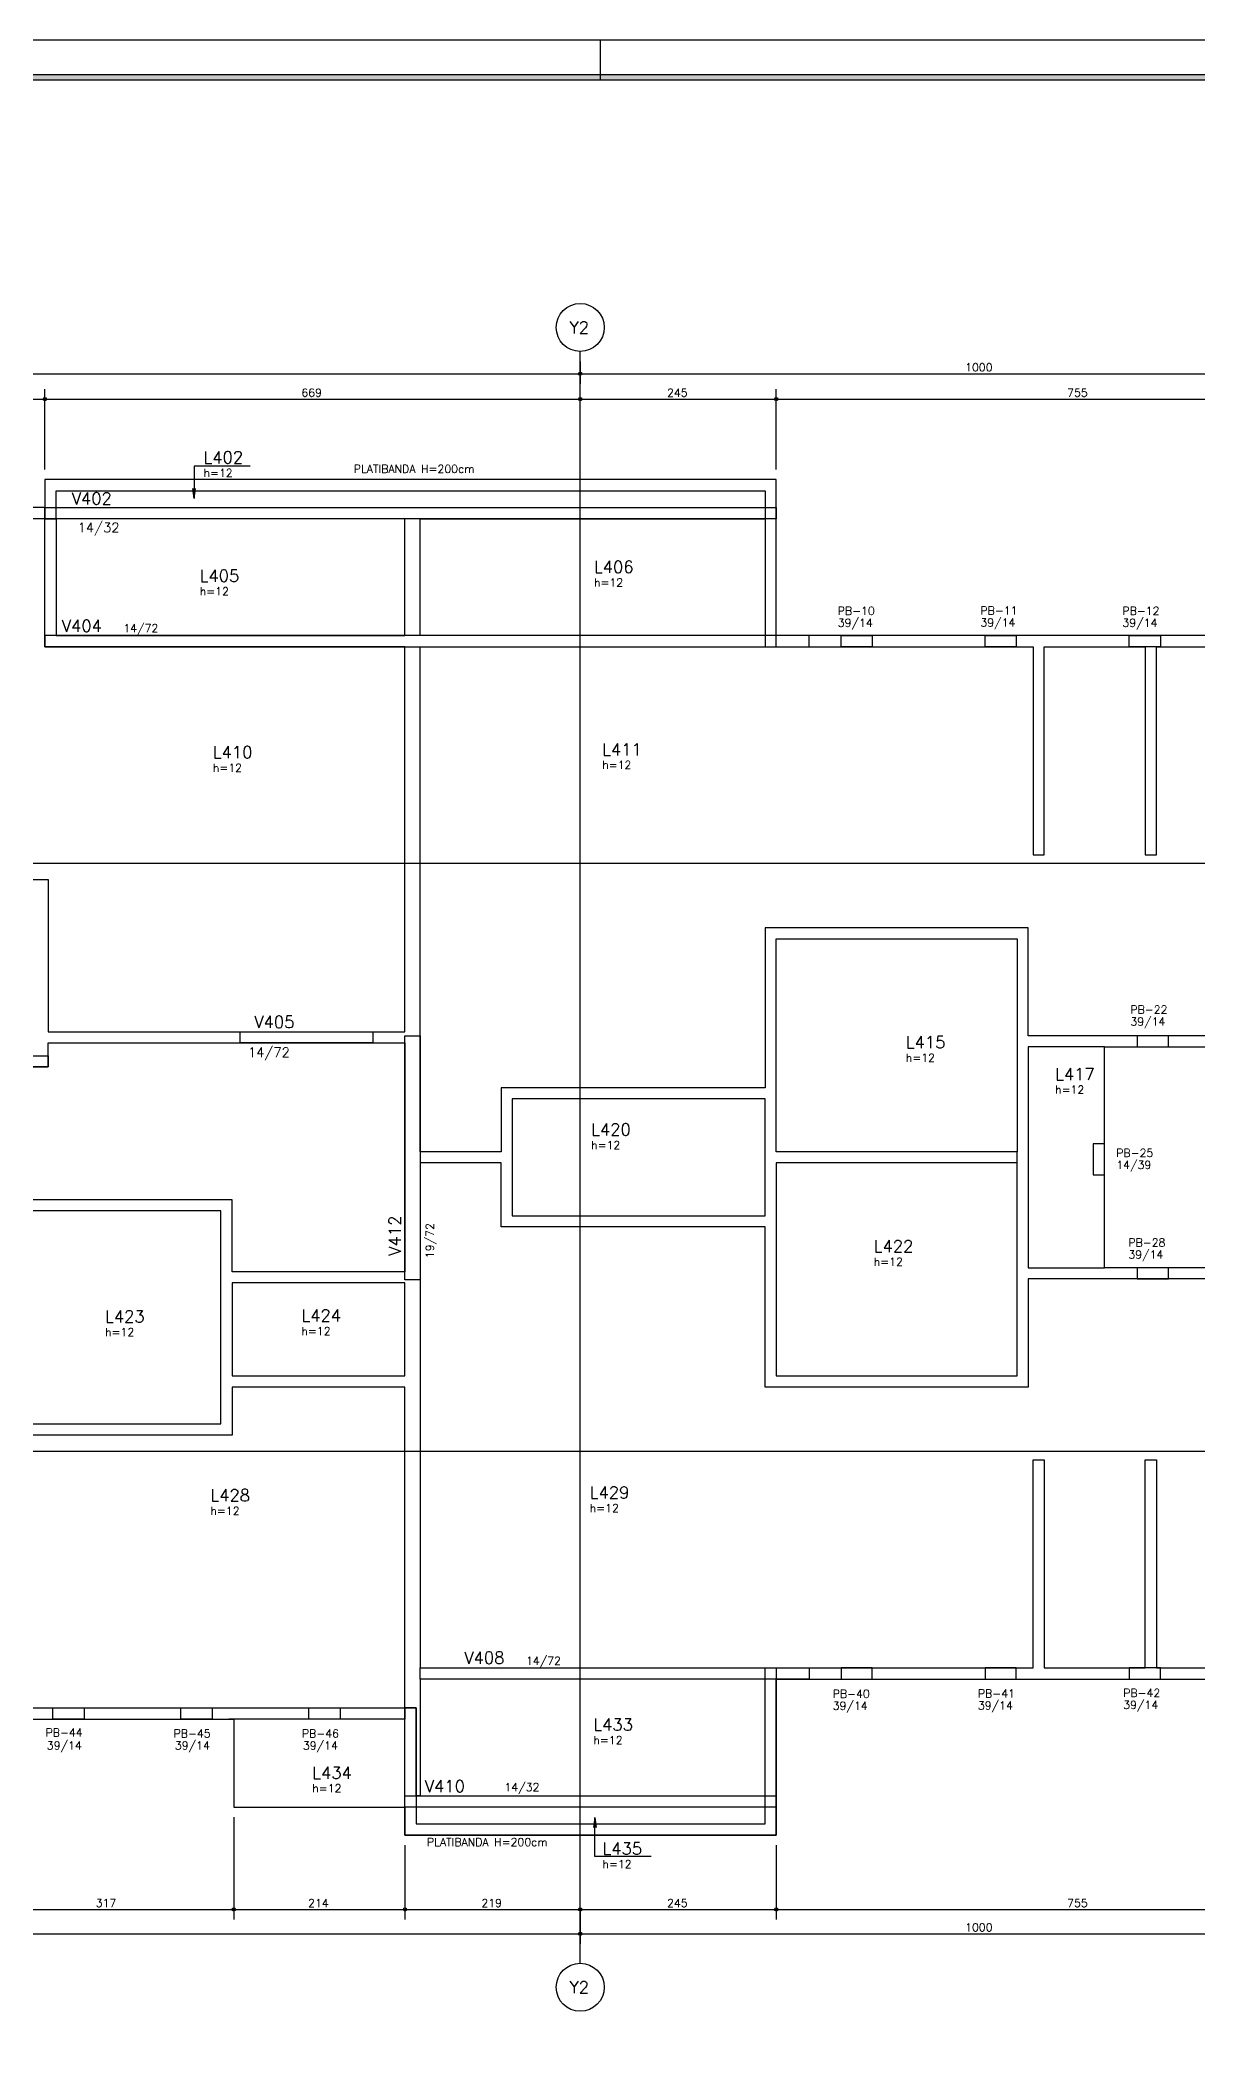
# Model space of a CAD drawing. Extents: x 182 to 6127, y -1204 to 3001.
# Drawn here: x 2652 to 4099, y 496 to 3001 of the extents above; entities that cross this region are included whole.
import ezdxf

# ---------------------------------------------------------------- set-up
doc = ezdxf.new("R2010")
doc.units = 0
doc.header["$LTSCALE"] = 100
doc.header["$MEASUREMENT"] = 0
doc.layers.get('0').update_dxf_attribs({"color": 245, "linetype": 'CONTINUOUS'})
for name, color, linetype in [('01', 7, 'CONTINUOUS'), ('10', 7, 'CONTINUOUS'), ('100', 7, 'CONTINUOUS'), ('103', 5, 'CONTINUOUS'), ('11', 7, 'CONTINUOUS'), ('12', 7, 'CONTINUOUS'), ('13', 7, 'CONTINUOUS'), ('18', 4, 'CONTINUOUS'), ('2', 7, 'CONTINUOUS'), ('221', 102, 'CONTINUOUS'), ('8', 7, 'CONTINUOUS'), ('9', 3, 'CONTINUOUS')]:
    doc.layers.add(name, color=color, linetype=linetype)
doc.styles.get("Standard").update_dxf_attribs({"font": 'ROMANS.SHX'})

msp = doc.modelspace()

# ---------------------------------------------------------------- linework, layer by layer
msp.add_line((3351.530458, 3000.709975), (3351.530458, 2950.709975))
for points in [[(181.530458, -1204.290025), (6126.530458, -1204.290025), (6126.530458, 3000.709975), (181.530458, 3000.709975), (181.530458, -1204.290025)], [(6076.530458, -1154.290025), (6076.530458, -1161.290025), (299.530458, -1161.290025), (299.530458, 2957.709975), (6076.530458, 2957.709975), (6076.530458, 2950.709975), (306.530458, 2950.709975), (306.530458, -1154.290025), (6076.530458, -1154.290025)], [(306.530458, -1154.290025), (6076.530458, -1154.290025), (6076.530458, 2950.709975), (306.530458, 2950.709975), (306.530458, -1154.290025)]]:
    msp.add_lwpolyline(points)
for points in [[(306.530458, 2950.709975), (299.530458, 2957.709975), (6076.530458, 2957.709975)], [(306.530458, 2950.709975), (6076.530458, 2957.709975), (6076.530458, 2950.709975)]]:
    msp.add_solid(points)
at = {"layer": '01'}
for p, q in [((2657.595874, 2416.626464), (3571.595874, 2416.626464)), ((2661.595874, 1717.626464), (2661.595874, 1747.626464)), ((2661.595874, 1747.626464), (3107.595874, 1747.626464)), ((3107.595874, 1747.626464), (3107.595874, 1461.626464)), ((2207.595874, 1717.626464), (2661.595874, 1717.626464)), ((3872.595874, 1593.197896), (3872.595874, 1611.626464)), ((2891.595874, 1551.626464), (2057.595874, 1551.626464)), ((2891.595874, 1461.626464), (2891.595874, 1551.626464)), ((3107.595874, 1461.626464), (2891.595874, 1461.626464)), ((3126.595874, 806.626464), (3121.595874, 806.626464)), ((3571.595874, 792.626464), (3107.595874, 792.626464))]:
    msp.add_line(p, q, dxfattribs=at)
for points in [[(4326.595874, 2256.626464), (3571.595874, 2256.626464), (3571.595874, 2451.626464), (2657.595874, 2451.626464), (2657.595874, 2416.626464), (2392.595874, 2416.626464)], [(2657.595874, 2402.626464), (2671.595874, 2402.626464), (2671.595874, 2437.626464), (3557.595874, 2437.626464), (3557.595874, 2242.626464), (3571.595874, 2242.626464), (3571.595874, 2451.626464), (2657.595874, 2451.626464), (2657.595874, 2402.626464)], [(3571.595874, 2402.626464), (2657.595874, 2402.626464), (2657.595874, 2416.626464), (3571.595874, 2416.626464), (3571.595874, 2402.626464)], [(1861.595874, 2292.626464), (1861.595874, 1891.626464), (2077.595874, 1891.626464), (2077.595874, 1951.626464), (2661.595874, 1951.626464), (2661.595874, 1761.626464), (3107.595874, 1761.626464), (3107.595874, 2242.626464), (2657.595874, 2242.626464), (2657.595874, 2402.626464), (2406.595874, 2402.626464), (2406.595874, 2047.626464), (2392.595874, 2047.626464), (2392.595874, 2292.626464), (1861.595874, 2292.626464)], [(2671.595874, 2402.626464), (2671.595874, 2256.626464), (3107.595874, 2256.626464), (3107.595874, 2402.626464), (2671.595874, 2402.626464)], [(3557.595874, 2402.626464), (3557.595874, 2256.626464), (3126.595874, 2256.626464), (3126.595874, 2402.626464), (3557.595874, 2402.626464)], [(4032.595874, 1982.626464), (4046.595874, 1982.626464), (4046.595874, 2242.626464), (4312.595874, 2242.626464), (4312.595874, 1756.626464), (3886.595874, 1756.626464), (3886.595874, 1891.626464), (3557.595874, 1891.626464), (3557.595874, 1691.626464), (3227.595874, 1691.626464), (3227.595874, 1611.626464), (3126.595874, 1611.626464), (3126.595874, 2242.626464), (3892.595874, 2242.626464), (3892.595874, 1982.626464), (3906.595874, 1982.626464), (3906.595874, 2242.626464), (4032.595874, 2242.626464), (4032.595874, 1982.626464)], [(3872.595874, 1877.626464), (3872.595874, 1611.626464), (3571.595874, 1611.626464), (3571.595874, 1877.626464), (3872.595874, 1877.626464)], [(2901.595874, 1761.626464), (3067.595874, 1761.626464), (3067.595874, 1747.626464), (2901.595874, 1747.626464), (2901.595874, 1761.626464)], [(3107.595874, 1756.626464), (3126.595878, 1756.626464), (3126.595878, 1451.626464), (3107.595874, 1451.626464), (3107.595874, 1756.626464)], [(2207.595874, 1731.626464), (2661.595874, 1731.626464), (2661.595874, 1717.626464), (2207.595874, 1717.626464), (2207.595874, 1731.626464)], [(3981.595867, 1742.626464), (3886.595866, 1742.626464), (3886.595866, 1466.626464), (3981.595867, 1466.626464)], [(4326.595874, 1466.626464), (3981.595867, 1466.626464), (3981.595867, 1742.626464), (4326.595874, 1742.626464)], [(3241.595874, 1531.626464), (3557.595874, 1531.626464), (3557.595874, 1677.626464), (3241.595874, 1677.626464), (3241.595874, 1531.626464)], [(4032.595874, 1226.626464), (4046.595874, 1226.626464), (4046.595874, 966.626464), (4312.595874, 966.626464), (4312.595874, 1452.626464), (3886.595874, 1452.626464), (3886.595874, 1317.626464), (3557.595874, 1317.626464), (3557.595874, 1517.626464), (3227.595874, 1517.626464), (3227.595874, 1597.626464), (3126.595874, 1597.626464), (3126.595874, 966.626464), (3892.595874, 966.626464), (3892.595874, 1226.626464), (3906.595874, 1226.626464), (3906.595874, 966.626464), (4032.595874, 966.626464), (4032.595874, 1226.626464)], [(3872.595874, 1331.626464), (3872.595874, 1597.626464), (3571.595874, 1597.626464), (3571.595874, 1331.626464), (3872.595874, 1331.626464)], [(2321.595874, 1537.626464), (2321.595874, 1271.626464), (2877.595874, 1271.626464), (2877.595874, 1537.626464), (2321.595874, 1537.626464)], [(3107.595874, 916.626464), (3107.595874, 1317.626464), (2891.595874, 1317.626464), (2891.595874, 1257.626464), (2307.595874, 1257.626464), (2307.595874, 1447.626464), (1861.595874, 1447.626464), (1861.595874, 966.626464), (2311.595874, 966.626464), (2311.595874, 806.626464), (2562.595874, 806.626464), (2562.595874, 1161.626464), (2576.595874, 1161.626464), (2576.595874, 916.626464), (3107.595874, 916.626464)], [(3082.095874, 1447.626464), (2891.595874, 1447.626464), (2891.595874, 1331.626464), (3107.595874, 1331.626464), (3107.595874, 1447.626464), (3082.095874, 1447.626464)], [(2576.595874, 902.626464), (2893.595874, 902.626464), (2893.595874, 792.626464), (3107.595874, 792.626464), (3107.595874, 757.626464), (3571.595874, 757.626464), (3571.595874, 952.626464), (4326.595874, 952.626464)], [(3557.595874, 966.626464), (3571.595874, 966.626464), (3571.595874, 757.626464), (3107.595874, 757.626464), (3107.595874, 806.626464), (3121.595874, 806.626464), (3121.595874, 771.626464), (3557.595874, 771.626464), (3557.595874, 966.626464)], [(3557.595874, 806.626464), (3557.595874, 952.626464), (3126.595874, 952.626464), (3126.595874, 806.626464), (3557.595874, 806.626464)], [(3107.595874, 792.626464), (3107.595874, 902.626464), (2887.588257, 902.626464)], [(3121.595874, 806.626464), (3121.595874, 916.626464), (3107.595874, 916.626464), (3107.595874, 902.626464)]]:
    msp.add_lwpolyline(points, dxfattribs=at)
at = {"layer": '100'}
for points in [[(3571.595874, 2402.626464), (2657.595874, 2402.626464), (2657.595874, 2416.626464), (3571.595874, 2416.626464), (3571.595874, 2402.626464)], [(2657.595874, 2242.626464), (3612.595874, 2242.626464), (3612.595874, 2256.626464), (2657.595874, 2256.626464), (2657.595874, 2242.626464)], [(2901.595874, 1761.626464), (3067.595874, 1761.626464), (3067.595874, 1747.626464), (2901.595874, 1747.626464), (2901.595874, 1761.626464)], [(3107.595874, 1756.626464), (3126.595878, 1756.626464), (3126.595878, 1451.626464), (3107.595874, 1451.626464), (3107.595874, 1756.626464)], [(2207.595874, 1731.626464), (2661.595874, 1731.626464), (2661.595874, 1717.626464), (2207.595874, 1717.626464), (2207.595874, 1731.626464)], [(3612.595874, 952.626464), (3126.595874, 952.626464), (3126.595874, 966.626464), (3612.595874, 966.626464), (3612.595874, 952.626464)], [(3571.595874, 792.626464), (3107.595874, 792.626464), (3107.595874, 806.626464), (3571.595874, 806.626464), (3571.595874, 792.626464)]]:
    msp.add_lwpolyline(points, dxfattribs=at)
at = {"layer": '103'}
for points in [[(2657.595874, 2402.626464), (2671.595874, 2402.626464), (2671.595874, 2437.626464), (3557.595874, 2437.626464), (3557.595874, 2242.626464), (3571.595874, 2242.626464), (3571.595874, 2451.626464), (2657.595874, 2451.626464), (2657.595874, 2402.626464)], [(3557.595874, 966.626464), (3571.595874, 966.626464), (3571.595874, 757.626464), (3107.595874, 757.626464), (3107.595874, 916.626464), (3121.595874, 916.626464), (3121.595874, 771.626464), (3557.595874, 771.626464), (3557.595874, 966.626464)]]:
    msp.add_lwpolyline(points, dxfattribs=at)
at = {"layer": '18'}
for p, q in [((3326.595874, 597.626464), (3326.595874, 2611.626464)), ((4486.595874, 1971.626464), (482.595874, 1971.626464)), ((482.595874, 1237.626464), (4486.595874, 1237.626464))]:
    msp.add_line(p, q, dxfattribs=at)
for centre in [(3326.595874, 2641.626464), (3326.595874, 567.626464)]:
    msp.add_circle(centre, 30, dxfattribs=at)
at = {"layer": '2'}
for points in [[(3652.595874, 2256.626464), (3691.595874, 2256.626464), (3691.595874, 2242.626464), (3652.595874, 2242.626464), (3652.595874, 2256.626464)], [(3832.595874, 2256.626464), (3871.595874, 2256.626464), (3871.595874, 2242.626464), (3832.595874, 2242.626464), (3832.595874, 2256.626464)], [(4012.595874, 2256.626464), (4051.595874, 2256.626464), (4051.595874, 2242.626464), (4012.595874, 2242.626464), (4012.595874, 2256.626464)], [(4061.595874, 1756.626464), (4022.595874, 1756.626464), (4022.595874, 1742.626464), (4061.595874, 1742.626464), (4061.595874, 1756.626464)], [(3967.595867, 1621.626464), (3967.595867, 1582.626464), (3981.595867, 1582.626464), (3981.595867, 1621.626464), (3967.595867, 1621.626464)], [(4061.595874, 1466.626464), (4022.595874, 1466.626464), (4022.595874, 1452.626464), (4061.595874, 1452.626464), (4061.595874, 1466.626464)], [(3652.595874, 952.626464), (3691.595874, 952.626464), (3691.595874, 966.626464), (3652.595874, 966.626464), (3652.595874, 952.626464)], [(3832.595874, 952.626464), (3871.595874, 952.626464), (3871.595874, 966.626464), (3832.595874, 966.626464), (3832.595874, 952.626464)], [(4012.595874, 952.626464), (4051.595874, 952.626464), (4051.595874, 966.626464), (4012.595874, 966.626464), (4012.595874, 952.626464)], [(2706.595874, 902.626464), (2667.595874, 902.626464), (2667.595874, 916.626464), (2706.595874, 916.626464), (2706.595874, 902.626464)], [(2866.595874, 902.626464), (2827.595874, 902.626464), (2827.595874, 916.626464), (2866.595874, 916.626464), (2866.595874, 902.626464)], [(3026.595874, 902.626464), (2987.595874, 902.626464), (2987.595874, 916.626464), (3026.595874, 916.626464), (3026.595874, 902.626464)]]:
    msp.add_lwpolyline(points, dxfattribs=at)
at = {"layer": '221', "color": 11, "linetype": 'Continuous'}
for p, q in [((1642.595874, 2583.86242), (3326.595874, 2583.86242)), ((3326.595874, 2599.126464), (3326.595874, 2571.36242)), ((3326.595874, 2599.126464), (3326.595874, 2571.36242)), ((3326.595874, 2583.86242), (4326.595874, 2583.86242)), ((2657.595874, 2464.126464), (2657.595874, 2564.600662)), ((2657.595874, 2464.126464), (2657.595874, 2564.600662)), ((3326.595874, 2522.236782), (3326.595874, 2564.600662)), ((3326.595874, 2522.236782), (3326.595874, 2564.600662)), ((3571.596, 2464.126464), (3571.596, 2564.600662)), ((3571.596, 2464.126464), (3571.596, 2564.600662)), ((2392.595874, 2552.100662), (2657.595874, 2552.100662)), ((2657.595874, 2552.100662), (3326.595874, 2552.100662)), ((3326.595874, 2552.100662), (3571.596, 2552.100662)), ((3571.596, 2552.100662), (4326.595874, 2552.100662)), ((2893.595874, 780.126464), (2893.595874, 652.381882)), ((2893.595874, 780.126464), (2893.595874, 652.381882)), ((3107.595874, 745.126), (3107.595874, 652.381882)), ((3107.595874, 745.126), (3107.595874, 652.381882)), ((3571.596, 745.126464), (3571.596, 652.381882)), ((3571.596, 745.126464), (3571.596, 652.381882)), ((3326.595874, 670.615244), (3326.595874, 677.381882)), ((3326.595874, 670.615244), (3326.595874, 677.381882)), ((2576.595874, 664.881882), (2893.595874, 664.881882)), ((2893.595874, 664.881882), (3107.595874, 664.881882)), ((3107.595874, 664.881882), (3326.595874, 664.881882)), ((3326.595874, 664.881882), (3571.596, 664.881882)), ((3326.595874, 664.881882), (3326.595874, 621.951585)), ((3326.595874, 664.881882), (3326.595874, 621.951585)), ((3571.596, 664.881882), (4326.595874, 664.881882)), ((1642.595874, 634.451585), (3326.595874, 634.451585)), ((3326.595874, 634.451585), (4326.595874, 634.451585))]:
    msp.add_line(p, q, dxfattribs=at)
for points in [[(2914.259807, 2468.157668), (2843.999913, 2468.157668), (2843.999913, 2427.898101), (2842.368336, 2440.291162), (2843.999913, 2427.898101), (2845.63149, 2440.291162)], [(3415.262517, 731.196228), (3345.002623, 731.196228), (3345.002623, 779.646513), (3346.6342, 767.253453), (3345.002623, 779.646513), (3343.371045, 767.253453)]]:
    msp.add_lwpolyline(points, dxfattribs=at)
for centre, radius in [((3326.595874, 2583.86242), 2), ((3326.595874, 2583.86242), 2), ((3326.595874, 2583.86242), 1), ((3326.595874, 2583.86242), 1), ((2657.595874, 2552.100662), 2), ((2657.595874, 2552.100662), 2), ((2657.595874, 2552.100662), 1), ((2657.595874, 2552.100662), 1), ((3326.595874, 2552.100662), 2), ((3326.595874, 2552.100662), 2), ((3326.595874, 2552.100662), 1), ((3326.595874, 2552.100662), 1), ((3571.596, 2552.100662), 2), ((3571.596, 2552.100662), 2), ((3571.596, 2552.100662), 1), ((3571.596, 2552.100662), 1), ((2893.595874, 664.881882), 2), ((2893.595874, 664.881882), 2), ((2893.595874, 664.881882), 1), ((2893.595874, 664.881882), 1), ((3107.595874, 664.881882), 2), ((3107.595874, 664.881882), 2), ((3107.595874, 664.881882), 1), ((3107.595874, 664.881882), 1), ((3326.595874, 664.881882), 2), ((3326.595874, 664.881882), 2), ((3326.595874, 664.881882), 1), ((3326.595874, 664.881882), 1), ((3571.596, 664.881882), 2), ((3571.596, 664.881882), 2), ((3571.596, 664.881882), 1), ((3571.596, 664.881882), 1), ((3326.595874, 634.451585), 2), ((3326.595874, 634.451585), 2), ((3326.595874, 634.451585), 1), ((3326.595874, 634.451585), 1)]:
    msp.add_circle(centre, radius, dxfattribs=at)

# ---------------------------------------------------------------- texts
at = {"layer": '10', "linetype": 'Continuous'}
for s, p in [('L402', (2855.87395, 2471.833506)), ('L405', (2851.073676, 2323.912662)), ('L406', (3343.776417, 2334.857707)), ('L410', (2867.503846, 2103.386034)), ('L411', (3354.078643, 2106.956323)), ('L415', (3733.496046, 1741.063904)), ('L417', (3920.088586, 1701.225802)), ('L420', (3340.270741, 1632.01006)), ('L422', (3693.438316, 1486.168216)), ('L423', (2732.797799, 1398.381764)), ('L424', (2978.199118, 1399.465855)), ('L428', (2864.467017, 1174.85176)), ('L429', (3338.500911, 1178.416269)), ('L433', (3343.010009, 888.295253)), ('L434', (2991.731532, 828.195007)), ('L435', (3354.449461, 733.497278))]:
    msp.add_text(s, height=15, dxfattribs=at).set_placement(p)
at = {"layer": '11', "linetype": 'Continuous'}
for s, height, p in [('14/32', 12, (2698.454672, 2385.63692)), ('14/72', 12, (2911.283105, 1729.89465)), ('14/72', 10, (3258.824164, 970.592556)), ('14/32', 10, (3231.876954, 812.598273))]:
    msp.add_text(s, height=height, dxfattribs=at).set_placement(p)
for s, rotation, p in [('14/72', 360, (2755.631943, 2260.807161)), ('19/72', 90, (3143.666947, 1478.716689))]:
    msp.add_text(s, height=10, rotation=rotation, dxfattribs=at).set_placement(p)
at = {"layer": '12', "linetype": 'Continuous'}
for s, p in [('39/14', (3826.695459, 2267.857725)), ('39/14', (3648.442189, 2267.546637)), ('39/14', (4004.204036, 2267.5634)), ('39/14', (4014.12307, 1769.234394)), ('14/39', (3996.519363, 1590.147966)), ('39/14', (4011.582224, 1478.162771)), ('39/14', (4005.148633, 915.393033)), ('39/14', (3642.10766, 914.35034)), ('39/14', (3823.566743, 914.655694)), ('39/14', (2660.019901, 864.677748)), ('39/14', (2820.019901, 864.677748)), ('39/14', (2979.997931, 864.60979))]:
    msp.add_text(s, height=10, dxfattribs=at).set_placement(p)
at = {"layer": '13', "linetype": 'Continuous'}
for p in [(2855.87395, 2454.833506), (2851.073676, 2306.912662), (3343.776417, 2317.857707), (2867.503846, 2086.386034), (3354.078643, 2089.956323), (3733.496046, 1724.063904), (3920.088586, 1684.225802), (3340.270741, 1615.01006), (3693.438316, 1469.168216), (2732.797799, 1381.381764), (2978.199118, 1382.465855), (2864.467017, 1157.85176), (3338.500911, 1161.416269), (3343.010009, 871.295253), (2991.731532, 811.195007), (3354.449461, 716.497278)]:
    msp.add_text('h=12', height=10, dxfattribs=at).set_placement(p)
at = {"layer": '18'}
for p in [(3313.080011, 2634.127814), (3313.080011, 560.125114)]:
    msp.add_text('Y2', height=15, dxfattribs=at).set_placement(p)
at = {"layer": '221', "color": 11, "linetype": 'Continuous'}
for s, p in [('1000', (3807.595874, 2586.86242)), ('669', (2978.095874, 2555.100662)), ('245', (3435.095937, 2555.100662)), ('755', (3935.095937, 2555.100662)), ('317', (2721.095874, 667.881882)), ('214', (2986.595874, 667.881882)), ('219', (3203.095874, 667.881882)), ('245', (3435.095937, 667.881882)), ('755', (3935.095937, 667.881882)), ('1000', (3807.595874, 637.451585))]:
    msp.add_text(s, height=10, dxfattribs=at).set_placement(p)
at = {"layer": '221'}
for p in [(3043.613611, 2459.906155), (3135.032589, 744.023196)]:
    msp.add_text('PLATIBANDA H=200cm', height=10, dxfattribs=at).set_placement(p)
at = {"layer": '8', "linetype": 'Continuous'}
for s, p in [('V402', (2691.114609, 2420.376464)), ('V405', (2919.372757, 1766.379081)), ('V408', (3181.725489, 971.855532)), ('V410', (3132.347292, 811.376131))]:
    msp.add_text(s, height=15, dxfattribs=at).set_placement(p)
for s, rotation, p in [('V404', 360, (2678.732539, 2261.228124)), ('V412', 90, (3102.430866, 1481.73013))]:
    msp.add_text(s, height=15, rotation=rotation, dxfattribs=at).set_placement(p)
at = {"layer": '9', "linetype": 'Continuous'}
for s, p in [('PB-10', (3648.442189, 2282.546637)), ('PB-11', (3826.695459, 2282.857725)), ('PB-12', (4004.204036, 2282.5634)), ('PB-22', (4014.12307, 1784.234394)), ('PB-25', (3996.519363, 1605.147966)), ('PB-28', (4011.582224, 1493.162771)), ('PB-40', (3642.10766, 929.35034)), ('PB-41', (3823.566743, 929.655694)), ('PB-42', (4005.148633, 930.393033)), ('PB-44', (2658.466386, 880.79583)), ('PB-45', (2818.466386, 879.677748)), ('PB-46', (2978.81711, 879.60979))]:
    msp.add_text(s, height=10, dxfattribs=at).set_placement(p)

doc.saveas('drawing.dxf')
